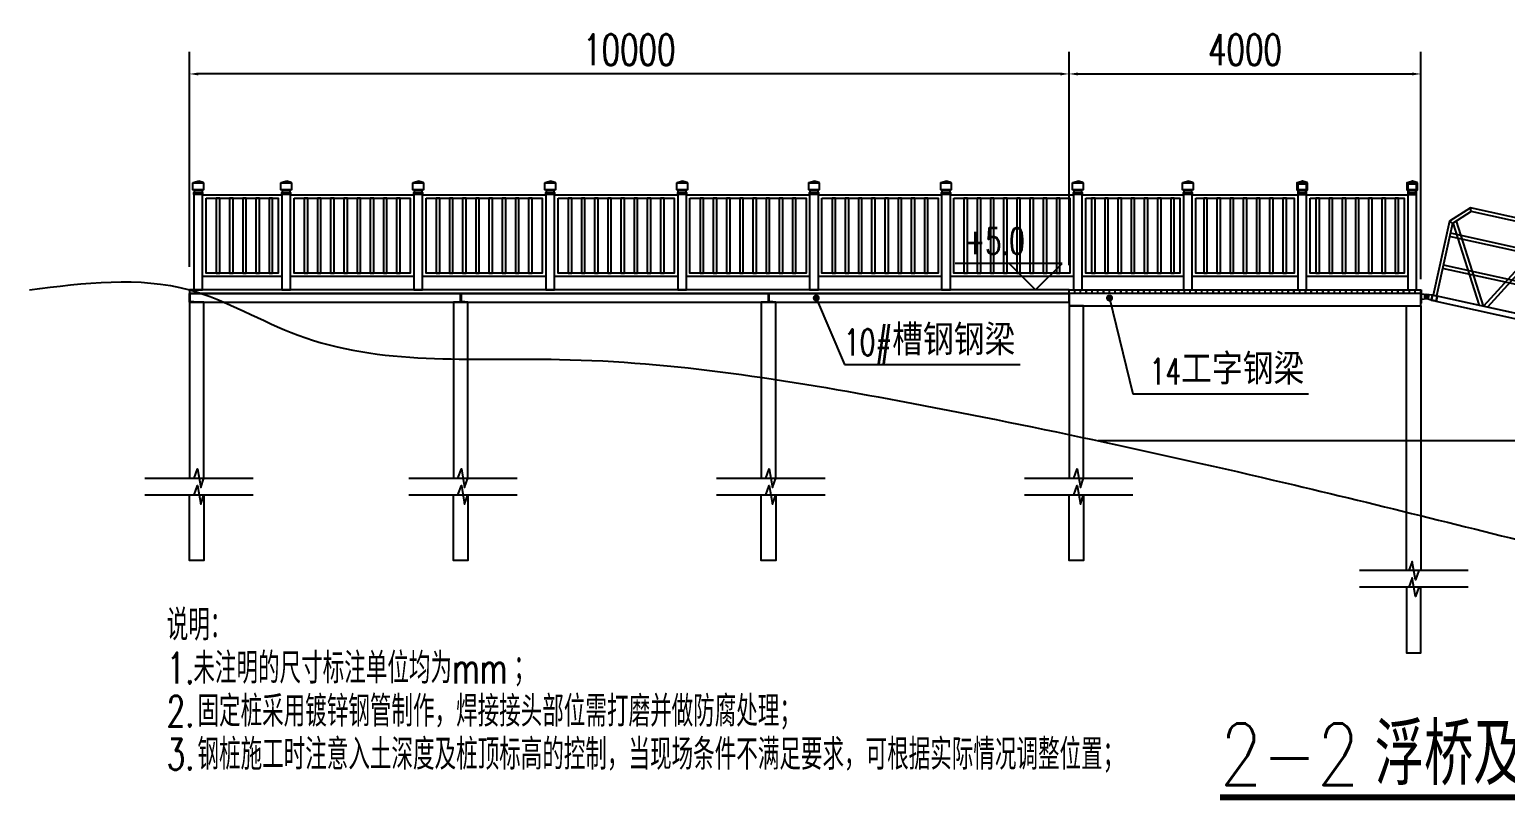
# Model space of a CAD drawing. Header units: millimetres. Extents: x 7263 to 319917, y -161937 to 156976.
# Drawn here: x 139708 to 156487, y -124674 to -115916 of the extents above; entities that cross this region are included whole.
import ezdxf

# ---------------------------------------------------------------- set-up
doc = ezdxf.new("R2010")
doc.units = ezdxf.units.MM
doc.header["$LTSCALE"] = 1000
doc.linetypes.add('CENTER2', pattern=[28.575, 19.05, -3.175, 3.175, -3.175])
for name, color, linetype in [('00-HATCH(填充)', 250, 'Continuous'), ('DIM_ELEV', 3, 'Continuous'), ('DIM_LEAD', 3, 'Continuous'), ('DIM_SYMB', 3, 'Continuous'), ('L-WATER水景', 5, 'Continuous'), ('PUB_TEXT', 7, 'Continuous'), ('W-PLASTIC_RAILINGS塑木栏杆', 6, 'Continuous'), ('W-STEEL_FRAME钢架', 3, 'Continuous'), ('W-STEEL_KEEL钢龙骨', 5, 'Continuous')]:
    doc.layers.add(name, color=color, linetype=linetype)
doc.styles.add('_TCH_DIM', font='SIMPLEX.shx', dxfattribs={"bigfont": 'hztxt.shx'})
doc.styles.get("Standard").update_dxf_attribs({"font": 'simplex.shx', "width": 0.8, "bigfont": 'hztxt.shx'})
doc.styles.add('STANDARD_T3', font='simplex.shx', dxfattribs={"width": 0.7, "bigfont": 'hztxt.shx'})
doc.dimstyles.new('W&&100', dxfattribs={"dimtxt": 350, "dimasz": 100, "dimexe": 250, "dimexo": 300, "dimgap": 100, "dimtad": 1, "dimdec": 0, "dimzin": 0, "dimdsep": 46, "dimtxsty": 'STANDARD_T3', "dimcen": 0.09, "dimclrd": 1, "dimclre": 1, "dimclrt": 7, "dimazin": 2, "dimtfac": 1, "dimtdec": 0, "dimtix": 1, "dimtmove": 2, "dimatfit": 3, "dimfxl": 0, "dimtolj": 1, "dimtzin": 0, "dimarcsym": 0})

# ---------------------------------------------------------------- blocks, each defined once
blk = doc.blocks.new('铰接')
at = {"color": 3, "linetype": 'CENTER2'}
for p, q in [((-49, 50), (-73, 50)), ((-49, -50), (-73, -50))]:
    blk.add_line(p, q, dxfattribs=at)
for p, q in [((-60, 40), (-60, -40)), ((-60, 40), (-60, -40)), ((-60, 30), (-60, -30)), ((-60, 30), (11, 22)), ((-60, -30), (11, -22))]:
    blk.add_line(p, q)
for points in [[(-60, 75), (-60, -75), (-64, -75), (-64, 75)], [(-60, 42), (-60, 58), (-64, 58), (-64, 42)], [(-60, -58), (-60, -42), (-64, -42), (-64, -58)]]:
    blk.add_lwpolyline(points, close=True)
blk.add_circle((0, 0), 9)
blk.add_circle((0, 0), 9)
blk.add_circle((0, 0), 9)
blk.add_arc((0, 0), 25, 296.1956, 63.8044)
blk = doc.blocks.new('引桥')
at = {"color": 4}
for p, q in [((-2273, 540), (-2290, 580)), ((2273, 540), (2290, 580)), ((-2490, 380), (-2450, 363)), ((2450, 363), (2490, 380))]:
    blk.add_line(p, q, dxfattribs=at)
at = {"color": 0}
for p, q in [((2450, 250), (-2450, 250)), ((2450, 210), (-2450, 210)), ((2450, -120), (-2450, -120)), ((2450, -160), (-2450, -160))]:
    blk.add_line(p, q, dxfattribs=at)
for p, q in [((-2500, -480), (-2571, -488)), ((-2500, -480), (-2500, -540)), ((-2500, -540), (-2571, -533)), ((2440, -540), (2500, -540)), ((2440, -540), (2448, -611)), ((2500, -540), (2492, -611))]:
    blk.add_line(p, q)
at = {"color": 3, "lineweight": 5}
for p, q in [((-2500, -540), (-2500, -480)), ((2500, -540), (2440, -540))]:
    blk.add_line(p, q, dxfattribs=at)
at = {"color": 3}
blk.add_line((2500, -480), (-2445, -480), dxfattribs=at)
at = {"color": 4}
for points in [[(2290, 580), (-2290, 580), (-2490, 380), (-2490, -480)], [(2273, 540), (-2273, 540), (-2450, 363), (-2450, -480)], [(2450, -480), (2450, 363), (2273, 540)], [(2490, -480), (2490, 380), (2290, 580)]]:
    blk.add_lwpolyline(points, dxfattribs=at)
for points in [[(-1316, 540), (-1905, -480)], [(-1270, 540), (-1859, -480)], [(-1270, 540), (-681, -480)], [(-1224, 540), (-635, -480)], [(-46, 540), (-635, -480)], [(0, 540), (-589, -480)], [(0, 540), (589, -480)], [(46, 540), (635, -480)], [(1224, 540), (635, -480)], [(1270, 540), (681, -480)], [(1270, 540), (1859, -480)], [(1316, 540), (1905, -480)], [(-1951, -480), (-2443, 371)], [(-1905, -480), (-2413, 400)], [(1905, -480), (2413, 400)], [(1951, -480), (2443, 371)]]:
    blk.add_lwpolyline(points)
for points in [[(-2440, -480), (-2500, -480), (-2500, -540), (-2440, -540)], [(-2443, -483), (-2497, -483), (-2497, -537), (-2443, -537)], [(2500, -480), (2440, -480), (2440, -540), (2500, -540)], [(2497, -483), (2443, -483), (2443, -537), (2497, -537)]]:
    blk.add_lwpolyline(points, close=True)
at = {"color": 3}
blk.add_lwpolyline([(-2445, -540), (2500, -540), (2500, -480), (-2445, -480)], dxfattribs=at)
for centre in [(-2560, -510), (2470, -600)]:
    blk.add_circle(centre, 9)
at = {"lineweight": -3}
blk.add_circle((2470, -600), 30, dxfattribs=at)
for centre, start, end in [((-2560, -510), 116.1956, 243.8044), ((2470, -600), 206.1956, 333.8044)]:
    blk.add_arc(centre, 25, start, end)
at = {"layer": '00-HATCH(填充)', "color": 0, "lineweight": -3, "ltscale": 0.5}
for p, q in [((2458, -600), (2482, -600)), ((2470, -613), (2470, -588))]:
    blk.add_line(p, q, dxfattribs=at)
at = {"layer": '00-HATCH(填充)', "color": 0, "lineweight": -3}
blk.add_circle((2470, -600), 6, dxfattribs=at)
blk = doc.blocks.new('*D118')
at = {"layer": 'Defpoints', "color": 0, "transparency": 16777216}
for p in [(155526, -116420), (151526, -118893), (155526, -119053, 0)]:
    blk.add_point(p, dxfattribs=at)
at = {"layer": 'W-PLASTIC_RAILINGS塑木栏杆', "color": 1, "lineweight": -2, "transparency": 16777216}
for p, q in [((151526, -118593), (151526, -116170)), ((155526, -118753), (155526, -116170)), ((151626, -116420), (155426, -116420))]:
    blk.add_line(p, q, dxfattribs=at)
at = {"layer": 'W-PLASTIC_RAILINGS塑木栏杆', "color": 1, "transparency": 16777216}
for points in [[(151626, -116404), (151626, -116437), (151526, -116420)], [(155426, -116404), (155426, -116437), (155526, -116420)]]:
    blk.add_solid(points, dxfattribs=at)
at = {"layer": 'W-PLASTIC_RAILINGS塑木栏杆', "color": 7, "transparency": 16777216, "insert": (153526, -116145), "char_height": 350, "attachment_point": 5, "style": 'STANDARD_T3'}
blk.add_mtext('\\A1;4000', dxfattribs=at)
blk = doc.blocks.new('*U87')
at = {"layer": 'W-PLASTIC_RAILINGS塑木栏杆'}
blk.add_lwpolyline([(-20, -425), (20, -425), (20, 425), (-20, 425)], close=True, dxfattribs=at)
blk = doc.blocks.new('*U88')
at = {"layer": 'W-PLASTIC_RAILINGS塑木栏杆', "color": 0, "linetype": 'ByBlock', "lineweight": -2, "transparency": 16777216}
for p in [(0, 0), (150, 0), (300, 0), (450, 0), (600, 0), (750, 0), (900, 0)]:
    blk.add_blockref('*U87', p, dxfattribs=at)
blk = doc.blocks.new('*U89')
at = {"layer": 'W-PLASTIC_RAILINGS塑木栏杆'}
blk.add_lwpolyline([(-20, -425), (20, -425), (20, 425), (-20, 425)], close=True, dxfattribs=at)
blk = doc.blocks.new('*U90')
at = {"layer": 'W-PLASTIC_RAILINGS塑木栏杆', "color": 0, "linetype": 'ByBlock', "lineweight": -2, "transparency": 16777216}
for p in [(0, 0), (150, 0), (300, 0), (450, 0), (600, 0), (750, 0), (900, 0)]:
    blk.add_blockref('*U89', p, dxfattribs=at)
blk = doc.blocks.new('*U91')
at = {"layer": 'W-PLASTIC_RAILINGS塑木栏杆'}
blk.add_lwpolyline([(-20, -425), (20, -425), (20, 425), (-20, 425)], close=True, dxfattribs=at)
blk = doc.blocks.new('*U92')
at = {"layer": 'W-PLASTIC_RAILINGS塑木栏杆', "color": 0, "linetype": 'ByBlock', "lineweight": -2, "transparency": 16777216}
for p in [(0, 0), (150, 0), (300, 0), (450, 0), (600, 0), (750, 0), (900, 0)]:
    blk.add_blockref('*U91', p, dxfattribs=at)
blk = doc.blocks.new('*U93')
at = {"layer": 'W-PLASTIC_RAILINGS塑木栏杆'}
blk.add_lwpolyline([(-20, -425), (20, -425), (20, 425), (-20, 425)], close=True, dxfattribs=at)
blk = doc.blocks.new('*U94')
at = {"layer": 'W-PLASTIC_RAILINGS塑木栏杆', "color": 0, "linetype": 'ByBlock', "lineweight": -2, "transparency": 16777216}
for p in [(0, 0), (150, 0), (300, 0), (450, 0), (600, 0), (750, 0), (900, 0), (1050, 0)]:
    blk.add_blockref('*U93', p, dxfattribs=at)
blk = doc.blocks.new('*U95')
at = {"layer": 'W-PLASTIC_RAILINGS塑木栏杆'}
blk.add_lwpolyline([(-20, -425), (20, -425), (20, 425), (-20, 425)], close=True, dxfattribs=at)
blk = doc.blocks.new('*U96')
at = {"layer": 'W-PLASTIC_RAILINGS塑木栏杆', "color": 0, "linetype": 'ByBlock', "lineweight": -2, "transparency": 16777216}
for p in [(0, 0), (150, 0), (300, 0), (450, 0), (600, 0), (750, 0), (900, 0), (1050, 0)]:
    blk.add_blockref('*U95', p, dxfattribs=at)
blk = doc.blocks.new('*U79')
at = {"layer": 'W-PLASTIC_RAILINGS塑木栏杆'}
blk.add_lwpolyline([(-20, -425), (20, -425), (20, 425), (-20, 425)], close=True, dxfattribs=at)
blk = doc.blocks.new('*U80')
at = {"layer": 'W-PLASTIC_RAILINGS塑木栏杆', "color": 0, "linetype": 'ByBlock', "lineweight": -2, "transparency": 16777216}
for p in [(0, 0), (150, 0), (300, 0), (450, 0), (600, 0), (750, 0), (900, 0), (1050, 0)]:
    blk.add_blockref('*U79', p, dxfattribs=at)
blk = doc.blocks.new('*U81')
at = {"layer": 'W-PLASTIC_RAILINGS塑木栏杆'}
blk.add_lwpolyline([(-20, -425), (20, -425), (20, 425), (-20, 425)], close=True, dxfattribs=at)
blk = doc.blocks.new('*U82')
at = {"layer": 'W-PLASTIC_RAILINGS塑木栏杆', "color": 0, "linetype": 'ByBlock', "lineweight": -2, "transparency": 16777216}
for p in [(0, 0), (150, 0), (300, 0), (450, 0), (600, 0), (750, 0), (900, 0), (1050, 0)]:
    blk.add_blockref('*U81', p, dxfattribs=at)
blk = doc.blocks.new('*U83')
at = {"layer": 'W-PLASTIC_RAILINGS塑木栏杆'}
blk.add_lwpolyline([(-20, -425), (20, -425), (20, 425), (-20, 425)], close=True, dxfattribs=at)
blk = doc.blocks.new('*U84')
at = {"layer": 'W-PLASTIC_RAILINGS塑木栏杆', "color": 0, "linetype": 'ByBlock', "lineweight": -2, "transparency": 16777216}
for p in [(0, 0), (150, 0), (300, 0), (450, 0), (600, 0), (750, 0), (900, 0), (1050, 0)]:
    blk.add_blockref('*U83', p, dxfattribs=at)
blk = doc.blocks.new('*U85')
at = {"layer": 'W-PLASTIC_RAILINGS塑木栏杆'}
blk.add_lwpolyline([(-20, -425), (20, -425), (20, 425), (-20, 425)], close=True, dxfattribs=at)
blk = doc.blocks.new('*U86')
at = {"layer": 'W-PLASTIC_RAILINGS塑木栏杆', "color": 0, "linetype": 'ByBlock', "lineweight": -2, "transparency": 16777216}
for p in [(0, 0), (150, 0), (300, 0), (450, 0), (600, 0), (750, 0), (900, 0), (1050, 0)]:
    blk.add_blockref('*U85', p, dxfattribs=at)
blk = doc.blocks.new('*U71')
at = {"layer": 'W-STEEL_KEEL钢龙骨'}
blk.add_lwpolyline([(-30, 20), (30, 20), (30, -20), (-30, -20)], close=True, dxfattribs=at)
blk = doc.blocks.new('*U72')
at = {"layer": 'W-STEEL_KEEL钢龙骨', "color": 0, "linetype": 'ByBlock', "lineweight": -2, "transparency": 16777216}
for p in [(0, 0), (65.6, 0), (131.2, 0), (196.8, 0), (262.4, 0), (328, 0), (393.6, 0), (459.2, 0), (524.8, 0), (590.4, 0), (656, 0), (721.6, 0), (787.2, 0), (852.8, 0), (918.4, 0), (984, 0), (1049.6, 0), (1115.2, 0), (1180.8, 0), (1246.4, 0), (1312, 0), (1377.6, 0), (1443.2, 0), (1508.8, 0), (1574.4, 0), (1640, 0), (1705.6, 0), (1771.2, 0), (1836.8, 0), (1902.4, 0), (1968, 0), (2033.6, 0), (2099.2, 0), (2164.8, 0), (2230.4, 0), (2296, 0), (2361.6, 0), (2427.2, 0), (2492.8, 0), (2558.4, 0), (2624, 0), (2689.6, 0), (2755.2, 0), (2820.8, 0), (2886.4, 0), (2952, 0), (3017.6, 0), (3083.2, 0), (3148.8, 0), (3214.4, 0), (3280, 0), (3345.6, 0), (3411.2, 0), (3476.8, 0), (3542.4, 0), (3608, 0), (3673.6, 0), (3739.2, 0), (3804.8, 0), (3870.4, 0), (3936, 0)]:
    blk.add_blockref('*U71', p, dxfattribs=at)
blk = doc.blocks.new('*U73')
at = {"layer": 'W-PLASTIC_RAILINGS塑木栏杆'}
blk.add_lwpolyline([(-20, -425), (20, -425), (20, 425), (-20, 425)], close=True, dxfattribs=at)
blk = doc.blocks.new('*U74')
at = {"layer": 'W-PLASTIC_RAILINGS塑木栏杆', "color": 0, "linetype": 'ByBlock', "lineweight": -2, "transparency": 16777216}
for p in [(0, 0), (150, 0), (300, 0), (450, 0), (600, 0)]:
    blk.add_blockref('*U73', p, dxfattribs=at)
blk = doc.blocks.new('*D119')
at = {"layer": 'Defpoints', "color": 0, "transparency": 16777216}
for p in [(141526, -116420), (141526, -118913), (151526, -118893)]:
    blk.add_point(p, dxfattribs=at)
at = {"layer": 'W-PLASTIC_RAILINGS塑木栏杆', "color": 1, "lineweight": -2, "transparency": 16777216}
for p, q in [((141526, -118613), (141526, -116170)), ((151526, -118593), (151526, -116170)), ((151426, -116420), (141626, -116420))]:
    blk.add_line(p, q, dxfattribs=at)
at = {"layer": 'W-PLASTIC_RAILINGS塑木栏杆', "color": 1, "transparency": 16777216}
for points in [[(141626, -116404), (141626, -116437), (141526, -116420)], [(151426, -116404), (151426, -116437), (151526, -116420)]]:
    blk.add_solid(points, dxfattribs=at)
at = {"layer": 'W-PLASTIC_RAILINGS塑木栏杆', "color": 7, "transparency": 16777216, "insert": (146526, -116145), "char_height": 350, "attachment_point": 5, "style": 'STANDARD_T3'}
blk.add_mtext('\\A1;10000', dxfattribs=at)
blk = doc.blocks.new('$matou$00000183')
for p, q in [((-57, 58), (-5, 75)), ((-57, 55), (-57, 58)), ((-5, 75), (5, 75)), ((57, 58), (5, 75)), ((57, 55), (57, 58))]:
    blk.add_line(p, q)
for points in [[(-60, 55), (60, 55), (60, -25), (-60, -25)], [(-50, -55), (50, -55), (50, -75), (-50, -75)], [(-42.5, -25), (42.5, -25), (42.5, -55), (-42.5, -55)]]:
    blk.add_lwpolyline(points, close=True)
blk = doc.blocks.new('C10')
blk.add_lwpolyline([(0, 0), (0, 100), (48, 100), (48, 97, -0.414214), (44, 93), (13, 90, 0.385314), (5, 82), (5, 18, 0.385314), (13, 10), (44, 7, -0.414214), (48, 3), (48, 0)], format="xyb", close=True)
blk = doc.blocks.new('$槽钢$00000013')
at = {"color": 5, "lineweight": 53}
blk.add_blockref('C10', (-24, -50, 0), dxfattribs=at)

msp = doc.modelspace()

# ---------------------------------------------------------------- linework, layer by layer
at = {"color": 253}
msp.add_lwpolyline([(151496.1, -118872.9), (150968.7, -118872.9)], dxfattribs=at)
for points in [[(141526.1, -121012.9), (141691.1, -121012.9), (141691.1, -119012.9), (141526.1, -119012.9)], [(144526.1, -121012.9), (144691.1, -121012.9), (144691.1, -119012.9), (144526.1, -119012.9)], [(148026.1, -121012.9), (148191.1, -121012.9), (148191.1, -119012.9), (148026.1, -119012.9)], [(151526.1, -121012.9), (151691.1, -121012.9), (151691.1, -119052.9), (151526.1, -119052.9)], [(155526.1, -122062.1), (155361.1, -122062.1), (155361.1, -119052.9), (155526.1, -119052.9)], [(141526.1, -121202.9), (141691.1, -121202.9), (141691.1, -121947.4), (141526.1, -121947.4)], [(144526.1, -121202.9), (144691.1, -121202.9), (144691.1, -121947.4), (144526.1, -121947.4)], [(148026.1, -121202.9), (148191.1, -121202.9), (148191.1, -121947.4), (148026.1, -121947.4)], [(151526.1, -121202.9), (151691.1, -121202.9), (151691.1, -121947.4), (151526.1, -121947.4)], [(155526.1, -122252), (155361.1, -122252), (155361.1, -122996.6), (155526.1, -122996.6)]]:
    msp.add_lwpolyline(points, close=True)
at = {"layer": 'DIM_ELEV'}
for p, q in [((151445.6, -118572.9), (150230, -118572.9)), ((151145.6, -118872.9), (150845.6, -118572.9)), ((151145.6, -118872.9), (151445.6, -118572.9))]:
    msp.add_line(p, q, dxfattribs=at)
at = {"layer": 'DIM_LEAD'}
for p, q in [((148652.1, -118965.7), (148973.5, -119722.4)), ((151985.6, -118965.7), (152250.6, -120053.4)), ((148973.5, -119722.4), (150970, -119722.4)), ((152250.6, -120053.4), (154247.1, -120053.4))]:
    msp.add_line(p, q, dxfattribs=at)
at = {"layer": 'DIM_LEAD', "const_width": 40}
for points in [[(148644.2, -118947.3, 1), (148659.9, -118984.1, 1)], [(151980.9, -118946.3, 1), (151990.4, -118985.1, 1)]]:
    msp.add_lwpolyline(points, format="xyb", close=True, dxfattribs=at)
at = {"layer": 'DIM_SYMB'}
for points in [[(141018.4, -121012.9), (141578.6, -121012.9), (141616.8, -120907.9), (141653.8, -121117.9), (141691.1, -121012.9), (142251.2, -121012.9)], [(144018.4, -121012.9), (144578.6, -121012.9), (144616.8, -120907.9), (144653.8, -121117.9), (144691.1, -121012.9), (145251.2, -121012.9)], [(147518.4, -121012.9), (148078.6, -121012.9), (148116.8, -120907.9), (148153.8, -121117.9), (148191.1, -121012.9), (148751.2, -121012.9)], [(151018.4, -121012.9), (151578.6, -121012.9), (151616.8, -120907.9), (151653.8, -121117.9), (151691.1, -121012.9), (152251.2, -121012.9)], [(141018.4, -121201.6), (141578.6, -121201.6), (141616.8, -121096.6), (141653.8, -121306.6), (141691.1, -121201.6), (142251.2, -121201.6)], [(144018.4, -121201.6), (144578.6, -121201.6), (144616.8, -121096.6), (144653.8, -121306.6), (144691.1, -121201.6), (145251.2, -121201.6)], [(147518.4, -121201.6), (148078.6, -121201.6), (148116.8, -121096.6), (148153.8, -121306.6), (148191.1, -121201.6), (148751.2, -121201.6)], [(151018.4, -121201.6), (151578.6, -121201.6), (151616.8, -121096.6), (151653.8, -121306.6), (151691.1, -121201.6), (152251.2, -121201.6)], [(156061.2, -122062.1), (155501, -122062.1), (155462.8, -122167.1), (155425.8, -121957.1), (155388.5, -122062.1), (154828.4, -122062.1)], [(156061.2, -122250.8), (155501, -122250.8), (155462.8, -122355.8), (155425.8, -122145.8), (155388.5, -122250.8), (154828.4, -122250.8)]]:
    msp.add_lwpolyline(points, dxfattribs=at)
at = {"layer": 'DIM_SYMB', "const_width": 70}
msp.add_lwpolyline([(153241.4, -124638.5), (160591.5, -124638.5)], dxfattribs=at)
at = {"layer": 'L-WATER水景'}
msp.add_lwpolyline([(163382.5, -120587.6), (151855.1, -120587.6)], dxfattribs=at)
at = {"layer": 'W-PLASTIC_RAILINGS塑木栏杆'}
for points in [[(141576.1, -118872.9), (141676.1, -118872.9), (141676.1, -117767.9), (141576.1, -117767.9)], [(142576.1, -118872.9), (142676.1, -118872.9), (142676.1, -117767.9), (142576.1, -117767.9)], [(144076.1, -118872.9), (144176.1, -118872.9), (144176.1, -117767.9), (144076.1, -117767.9)], [(145576.1, -118872.9), (145676.1, -118872.9), (145676.1, -117767.9), (145576.1, -117767.9)], [(147076.1, -118872.9), (147176.1, -118872.9), (147176.1, -117767.9), (147076.1, -117767.9)], [(148576.1, -118872.9), (148676.1, -118872.9), (148676.1, -117767.9), (148576.1, -117767.9)], [(150076.1, -118872.9), (150176.1, -118872.9), (150176.1, -117767.9), (150076.1, -117767.9)], [(151576.1, -118872.9), (151676.1, -118872.9), (151676.1, -117767.9), (151576.1, -117767.9)], [(152826.1, -118872.9), (152926.1, -118872.9), (152926.1, -117767.9), (152826.1, -117767.9)], [(154126.1, -118872.9), (154226.1, -118872.9), (154226.1, -117672.9), (154126.1, -117672.9)], [(155376.1, -118872.9), (155476.1, -118872.9), (155476.1, -117672.9), (155376.1, -117672.9)], [(141676.1, -117792.9), (142576.1, -117792.9), (142576.1, -118722.9), (141676.1, -118722.9)], [(141716.1, -117832.9), (142536.1, -117832.9), (142536.1, -118682.9), (141716.1, -118682.9)], [(142676.1, -117792.9), (144076.1, -117792.9), (144076.1, -118722.9), (142676.1, -118722.9)], [(142716.1, -117832.9), (144036.1, -117832.9), (144036.1, -118682.9), (142716.1, -118682.9)], [(144176.1, -117792.9), (145576.1, -117792.9), (145576.1, -118722.9), (144176.1, -118722.9)], [(144216.1, -117832.9), (145536.1, -117832.9), (145536.1, -118682.9), (144216.1, -118682.9)], [(145676.1, -117792.9), (147076.1, -117792.9), (147076.1, -118722.9), (145676.1, -118722.9)], [(145716.1, -117832.9), (147036.1, -117832.9), (147036.1, -118682.9), (145716.1, -118682.9)], [(147176.1, -117792.9), (148576.1, -117792.9), (148576.1, -118722.9), (147176.1, -118722.9)], [(147216.1, -117832.9), (148536.1, -117832.9), (148536.1, -118682.9), (147216.1, -118682.9)], [(148676.1, -117792.9), (150076.1, -117792.9), (150076.1, -118722.9), (148676.1, -118722.9)], [(148716.1, -117832.9), (150036.1, -117832.9), (150036.1, -118682.9), (148716.1, -118682.9)], [(150176.1, -117792.9), (151576.1, -117792.9), (151576.1, -118722.9), (150176.1, -118722.9)], [(150216.1, -117832.9), (151536.1, -117832.9), (151536.1, -118682.9), (150216.1, -118682.9)], [(151676.1, -117792.9), (152826.1, -117792.9), (152826.1, -118722.9), (151676.1, -118722.9)], [(151716.1, -117832.9), (152786.1, -117832.9), (152786.1, -118682.9), (151716.1, -118682.9)], [(152926.1, -117792.9), (154126.1, -117792.9), (154126.1, -118722.9), (152926.1, -118722.9)], [(152966.1, -117832.9), (154086.1, -117832.9), (154086.1, -118682.9), (152966.1, -118682.9)], [(154226.1, -117792.9), (155376.1, -117792.9), (155376.1, -118722.9), (154226.1, -118722.9)], [(154266.1, -117832.9), (155336.1, -117832.9), (155336.1, -118682.9), (154266.1, -118682.9)]]:
    msp.add_lwpolyline(points, close=True, dxfattribs=at)
at = {"layer": 'W-STEEL_FRAME钢架'}
msp.add_lwpolyline([(151526.1, -118912.9), (141526.1, -118912.9), (141526.1, -119012.9), (151526.1, -119012.9)], close=True, dxfattribs=at)
at = {"layer": 'W-STEEL_FRAME钢架', "elevation": 0}
msp.add_lwpolyline([(151526.1, -119052.9), (155526.1, -119052.9), (155526.1, -118912.9), (151526.1, -118912.9)], close=True, dxfattribs=at)
at = {"layer": 'W-STEEL_KEEL钢龙骨'}
msp.add_lwpolyline([(151526.1, -118872.9), (141526.1, -118872.9), (141526.1, -118912.9), (151526.1, -118912.9)], close=True, dxfattribs=at)
msp.add_spline([(139707.8, -118872.9), (141526.1, -118872.9), (142761.1, -119387.8), (145732.1, -119663.6), (149595.9, -120134.1), (153981.6, -121065.4), (157262.5, -121871.5)], degree=3, dxfattribs=at)

# ---------------------------------------------------------------- block references
at = {"rotation": 347.5989523731924}
msp.add_blockref('引桥', (158199.9, -118999.6), dxfattribs=at)
msp.add_blockref('铰接', (155590.1, -118948))
at = {"layer": 'W-PLASTIC_RAILINGS塑木栏杆'}
for name, p in [('$matou$00000183', (141626.1, -117712.9)), ('$matou$00000183', (142626.1, -117712.9)), ('$matou$00000183', (144126.1, -117712.9)), ('$matou$00000183', (145626.1, -117712.9)), ('$matou$00000183', (147126.1, -117712.9)), ('$matou$00000183', (148626.1, -117712.9)), ('$matou$00000183', (150126.1, -117712.9)), ('$matou$00000183', (151626.1, -117712.9)), ('$matou$00000183', (152876.1, -117712.9)), ('*U74', (141851.1, -118257.9)), ('*U86', (142851.1, -118257.9)), ('*U84', (144351.1, -118257.9)), ('*U82', (145851.1, -118257.9)), ('*U80', (147351.1, -118257.9)), ('*U96', (148851.1, -118257.9)), ('*U94', (150351.1, -118257.9)), ('*U88', (151801.1, -118257.9)), ('*U90', (153076.1, -118257.9)), ('*U92', (154351.1, -118257.9))]:
    msp.add_blockref(name, p, dxfattribs=at)
at = {"layer": 'W-PLASTIC_RAILINGS塑木栏杆', "yscale": -1, "rotation": 180}
for p in [(154176.1, -117712.9), (155426.1, -117712.9)]:
    msp.add_blockref('$matou$00000183', p, dxfattribs=at)
at = {"layer": 'W-STEEL_FRAME钢架'}
for p in [(141550.1, -118962.9, 0), (144632.6, -118962.9, 0), (148132.6, -118962.9, 0)]:
    msp.add_blockref('$槽钢$00000013', p, dxfattribs=at)
at = {"layer": 'W-STEEL_KEEL钢龙骨'}
msp.add_blockref('*U72', (151556.1, -118892.9), dxfattribs=at)

# ---------------------------------------------------------------- texts
at = {"layer": 'PUB_TEXT', "color": 7, "style": '_TCH_DIM', "width": 0.705882}
for s, p in [('+5.0', (150340, -118467.9)), ('10#', (148964.6, -119617.4)), ('14', (152440, -119948.4))]:
    msp.add_text(s, height=297.5, dxfattribs=at).set_placement(p)
at = {"layer": 'PUB_TEXT', "color": 7, "style": '_TCH_DIM'}
for s, p in [('槽钢钢梁', (149514.6, -119617.4)), ('工字钢梁', (152800, -119948.4))]:
    msp.add_text(s, height=350, dxfattribs=at).set_placement(p)
at = {"layer": 'PUB_TEXT', "width": 0.7}
for s, p in [('说明：', (141267.3, -122855, 0)), ('未注明的尺寸标注单位均为', (141570.6, -123345, 0)), ('1.', (141267.3, -123345, 0)), ('mm', (144510.6, -123345, 0)), ('；', (145210.6, -123345, 0)), ('2.', (141267.3, -123835, 0)), ('固定桩采用镀锌钢管制作，焊接接头部位需打磨并做防腐处理；', (141617.3, -123835, 0)), ('3.', (141267.3, -124325, 0)), ('钢桩施工时注意入土深度及桩顶标高的控制，当现场条件不满足要求，可根据实际情况调整位置；', (141617.3, -124325, 0))]:
    msp.add_text(s, height=350, dxfattribs=at).set_placement(p)
at = {"layer": 'PUB_TEXT', "color": 7, "width": 0.8}
for s, p in [('2-2', (153241.4, -124498.5)), ('浮桥及固定栈道立面图', (155001.4, -124498.5))]:
    msp.add_text(s, height=700, dxfattribs=at).set_placement(p)

# ---------------------------------------------------------------- dimensions: what is measured, and where the dimension line sits
at = {"layer": 'W-PLASTIC_RAILINGS塑木栏杆'}
for base, p2, picture, middle in [((141526.1, -116420.3), (141526.1, -118912.9), '*D119', (146526.1, -116145.3)), ((155526.1, -116420.3), (155526.1, -119052.9, 0), '*D118', (153526.1, -116145.3))]:
    dim = msp.add_linear_dim(base=base, p1=(151526.1, -118892.9), p2=p2, dimstyle='W&&100', dxfattribs=at)
    dim.commit()
    dim.dimension.update_dxf_attribs({"geometry": picture, "text_midpoint": middle})

doc.saveas('drawing.dxf')
